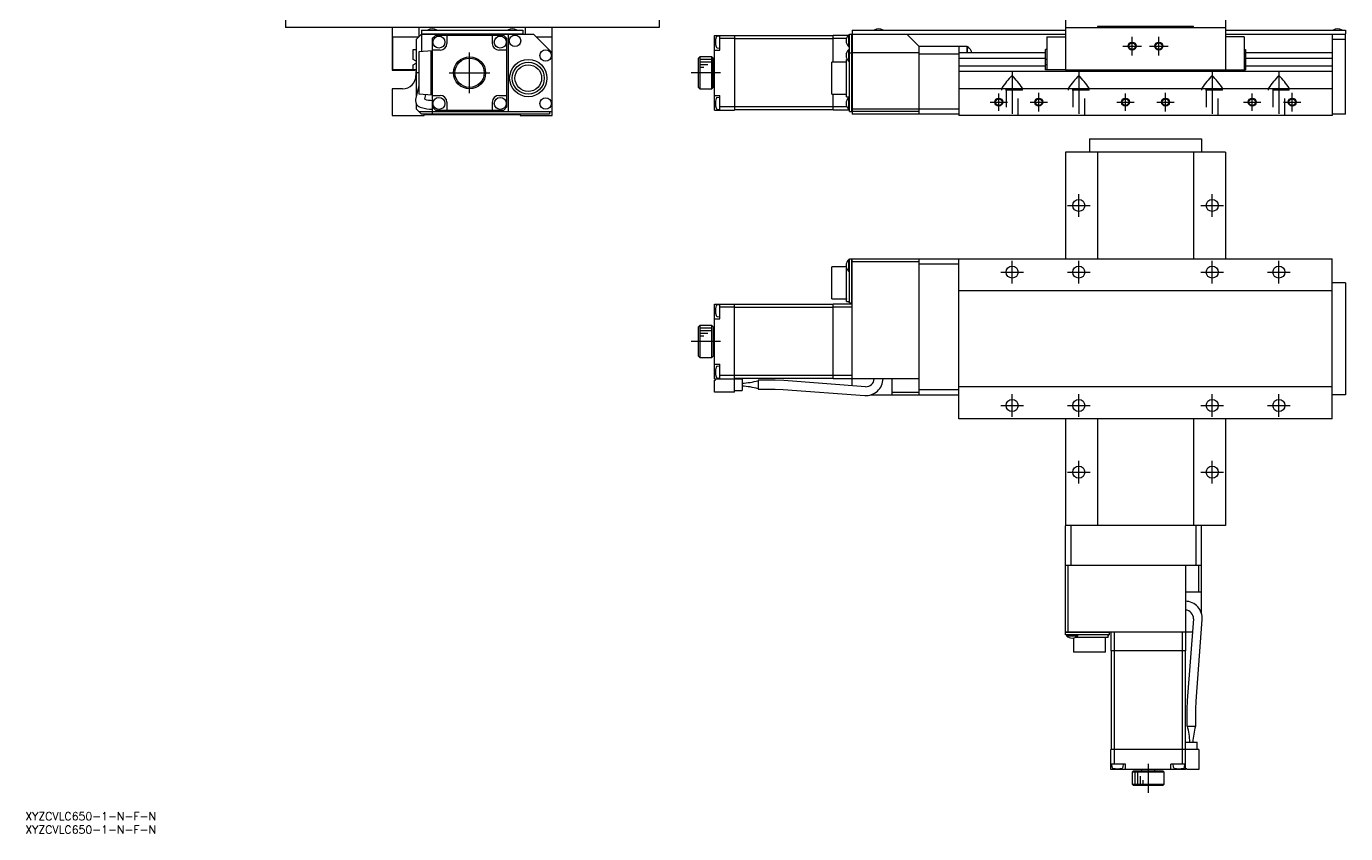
# Model space of a CAD drawing. Extents: x -3 to 1002, y -8 to 829.
# Drawn here: x 0.4 to 494.8, y -8 to 294.6 of the extents above; entities that cross this region are included whole.
import ezdxf

# ---------------------------------------------------------------- set-up
doc = ezdxf.new("R2010")
doc.units = 0
doc.header["$LTSCALE"] = 0.5
doc.linetypes.add('CENTER', pattern=[50.8, 31.75, -6.35, 6.35, -6.35])
doc.linetypes.add('DASHED', pattern=[19.05, 12.7, -6.35])
for name, color, linetype in [('MSM_CENTER', 1, 'CENTER'), ('MSM_CONTINUOUS', 7, 'CONTINUOUS'), ('MSM_DASHED', 4, 'DASHED'), ('MSM_NARROW', 5, 'CONTINUOUS'), ('MSM_PART_NUMBER', 7, 'CONTINUOUS')]:
    doc.layers.add(name, color=color, linetype=linetype)
doc.styles.get("Standard").update_dxf_attribs({"font": 'txt.shx', "height": 3, "bigfont": 'bigfont.shx'})

# ---------------------------------------------------------------- blocks, each defined once
blk = doc.blocks.new('*U2')
at = {"layer": 'MSM_PART_NUMBER'}
blk.add_text('XYZCVLC650-1-N-F-N', height=3, dxfattribs=at).set_placement((0, -3))
blk = doc.blocks.new('*U3')
at = {"layer": 'MSM_PART_NUMBER'}
blk.add_text('XYZCVLC650-1-N-F-N', height=3, dxfattribs=at).set_placement((0, -8))

msp = doc.modelspace()

# ---------------------------------------------------------------- linework, layer by layer
at = {"layer": 'MSM_CENTER'}
for p, q in [((411.32, 287.23), (418.32, 287.23)), ((414.82, 283.73), (414.82, 290.73)), ((421.32, 287.23), (428.32, 287.23)), ((424.82, 283.73), (424.82, 290.73)), ((166.5, 269.63), (166.5, 284.83)), ((158.9, 277.23), (174.1, 277.23)), ((260.55, 277.23), (249.6, 277.23)), ((369.82, 277.73), (369.82, 259.23)), ((394.82, 277.73), (394.82, 259.23)), ((444.82, 277.73), (444.82, 259.23)), ((469.82, 277.73), (469.82, 259.23)), ((364.82, 263), (364.82, 269.46)), ((379.82, 262.73), (379.82, 269.73)), ((412.32, 263), (412.32, 269.46)), ((427.32, 262.73), (427.32, 269.73)), ((459.82, 263), (459.82, 269.46)), ((474.82, 262.73), (474.82, 269.73)), ((361.59, 266.23), (368.05, 266.23)), ((376.59, 266.23), (383.05, 266.23)), ((409.09, 266.23), (415.55, 266.23)), ((424.09, 266.23), (430.55, 266.23)), ((456.59, 266.23), (463.05, 266.23)), ((471.59, 266.23), (478.05, 266.23)), ((390.57, 227.5), (399.07, 227.5)), ((394.82, 223.25), (394.82, 231.75)), ((440.57, 227.5), (449.07, 227.5)), ((444.82, 223.25), (444.82, 231.75)), ((369.82, 198.25), (369.82, 206.75)), ((394.82, 198.25), (394.82, 206.75)), ((444.82, 198.25), (444.82, 206.75)), ((469.82, 198.25), (469.82, 206.75)), ((365.57, 202.5), (374.07, 202.5)), ((390.57, 202.5), (399.07, 202.5)), ((440.57, 202.5), (449.07, 202.5)), ((465.57, 202.5), (474.07, 202.5)), ((260.55, 176.5), (249.6, 176.5)), ((369.82, 148.25), (369.82, 156.75)), ((394.82, 148.25), (394.82, 156.75)), ((444.82, 148.25), (444.82, 156.75)), ((469.82, 148.25), (469.82, 156.75)), ((365.57, 152.5), (374.07, 152.5)), ((390.57, 152.5), (399.07, 152.5)), ((440.57, 152.5), (449.07, 152.5)), ((465.57, 152.5), (474.07, 152.5)), ((394.82, 123.25), (394.82, 131.75)), ((444.82, 123.25), (444.82, 131.75)), ((390.57, 127.5), (399.07, 127.5)), ((440.57, 127.5), (449.07, 127.5)), ((420.82, 18.22), (420.82, 7.28))]:
    msp.add_line(p, q, dxfattribs=at)
at = {"layer": 'MSM_CONTINUOUS'}
for p, q in [((389.82, 517.23), (389.82, 278.23)), ((237.5, 324.73), (237.5, 294.23)), ((97.5, 320.23), (97.5, 294.23)), ((449.82, 304.23), (449.82, 278.23)), ((237.5, 294.23), (97.5, 294.23)), ((137.5, 294.23), (137.5, 278.23)), ((146.5, 289.73), (148.5, 291.73)), ((147.5, 294.23), (147.5, 290.93)), ((148.5, 293.23), (186.5, 293.23)), ((148.5, 293.23), (148.5, 285.2)), ((148.5, 291.83), (186.5, 291.83)), ((148.5, 291.73), (190.5, 291.73)), ((181, 291.73), (181, 262.73)), ((186.5, 293.23), (186.5, 291.73)), ((187.5, 291.73), (187.5, 294.23)), ((197.5, 284.73), (190.5, 291.73)), ((197.5, 261.23), (197.5, 294.23)), ((308.82, 291.73), (309.72, 291.73)), ((308.82, 262.73), (308.82, 291.73)), ((309.82, 291.63), (309.72, 291.73)), ((309.72, 262.73), (309.72, 291.73)), ((309.82, 293.23), (389.82, 293.23)), ((309.82, 293.23), (309.82, 291.83)), ((309.82, 291.83), (309.92, 291.73)), ((309.82, 291.73), (389.82, 291.73)), ((309.82, 291.73), (309.82, 262.73)), ((334.82, 287.23), (330.32, 291.73)), ((389.82, 294.23), (449.82, 294.23)), ((437.82, 294.53), (401.82, 294.53)), ((401.82, 294.53), (401.82, 294.23)), ((437.82, 294.23), (437.82, 294.53)), ((449.82, 293.23), (494.82, 293.23)), ((449.82, 291.73), (494.82, 291.73)), ((489.82, 291.73), (489.82, 261.23)), ((494.72, 291.73), (494.82, 291.83)), ((494.82, 293.23), (494.82, 291.83)), ((494.82, 261.73), (494.82, 291.73)), ((137.7, 278.33), (137.7, 290.73)), ((137.7, 290.73), (147.5, 290.73)), ((146.5, 289.73), (146.5, 268.2)), ((147.5, 290.93), (147.7, 290.93)), ((153.7, 291.23), (152.5, 290.03)), ((152.5, 290.03), (152.5, 262.73)), ((179.3, 291.23), (153.7, 291.23)), ((158, 291.23), (158, 288.23)), ((175, 291.23), (175, 288.23)), ((180.5, 290.03), (179.3, 291.23)), ((180.5, 264.43), (180.5, 290.03)), ((191.5, 290.73), (197.3, 290.73)), ((197.3, 290.73), (197.3, 284.93)), ((258.32, 263.23), (258.32, 291.23)), ((258.32, 291.23), (265.82, 291.23)), ((260.32, 290.98), (259.34, 290.89)), ((260.32, 285.73), (260.32, 291.23)), ((265.82, 290.03), (260.32, 290.03)), ((265.82, 291.23), (265.82, 263.23)), ((302.82, 291.13), (265.82, 291.13)), ((302.82, 289.98), (265.82, 289.98)), ((308.39, 291.23), (302.82, 291.23)), ((302.82, 281.23), (302.82, 291.23)), ((307.73, 290.03), (302.82, 290.03)), ((308.82, 291.38), (308.53, 291.38)), ((308.53, 291.38), (308.53, 287.08)), ((308.53, 287.08), (308.82, 287.08)), ((334.82, 287.23), (352.82, 287.23)), ((334.82, 287.23), (334.82, 261.73)), ((349.82, 287.23), (349.82, 261.23)), ((352.82, 287.23), (352.82, 284.73)), ((353.02, 287.08), (352.82, 287.08)), ((353.02, 287.08), (353.02, 284.73)), ((382.82, 290.73), (382.82, 278.33)), ((382.82, 290.73), (389.82, 290.73)), ((456.82, 290.73), (449.82, 290.73)), ((456.82, 290.73), (456.82, 278.33)), ((494.82, 289.73), (489.82, 289.73)), ((145.3, 282.25), (145.3, 285.93)), ((145.3, 285.93), (146.5, 285.93)), ((146.49, 281.56), (145.3, 282.25)), ((152.5, 285.48), (147.5, 285.13)), ((147.5, 285.13), (147.5, 269.33)), ((152, 285.44), (152, 269.01)), ((155.5, 285.73), (152.5, 285.73)), ((180.5, 285.73), (177.5, 285.73)), ((252.82, 283.23), (252.32, 282.73)), ((252.32, 271.73), (252.32, 282.73)), ((252.82, 283.23), (252.82, 271.23)), ((257.32, 283.23), (252.82, 283.23)), ((257.82, 282.73), (257.32, 283.23)), ((257.32, 271.23), (257.32, 283.23)), ((257.82, 271.73), (257.82, 282.73)), ((258.32, 285.73), (260.32, 285.73)), ((259.34, 286.56), (260.32, 286.48)), ((308.02, 282.23), (307.82, 282.23)), ((307.82, 268.23), (307.82, 282.23)), ((308.82, 285.88), (308.53, 285.88)), ((308.53, 285.88), (308.53, 281.58)), ((308.82, 284.73), (309.72, 284.73)), ((309.82, 284.68), (309.72, 284.73)), ((334.82, 284.73), (309.82, 284.73)), ((349.82, 284.23), (334.82, 284.23)), ((382.32, 284.73), (349.82, 284.73)), ((349.82, 282.76), (382.32, 282.76)), ((354.47, 285.45), (354.47, 284.73)), ((382.32, 278.33), (382.32, 285.93)), ((382.82, 285.93), (382.32, 285.93)), ((382.82, 282.25), (382.32, 282.25)), ((456.82, 285.93), (457.32, 285.93)), ((456.82, 282.25), (457.32, 282.25)), ((457.32, 285.93), (457.32, 278.33)), ((489.82, 284.73), (457.32, 284.73)), ((457.32, 282.76), (489.82, 282.76)), ((137.5, 278.23), (146.1, 278.23)), ((146.5, 278.33), (137.7, 278.33)), ((145.3, 280.2), (146.49, 280.89)), ((145.3, 278.33), (145.3, 280.2)), ((146.1, 278.23), (146.1, 278.33)), ((146.4, 277.73), (146.4, 276.23)), ((146.4, 277.73), (146.5, 277.73)), ((147.5, 277.23), (146.5, 277.23)), ((258.32, 279.73), (257.82, 279.73)), ((307.82, 281.23), (302.32, 281.23)), ((302.32, 269.23), (302.32, 281.23)), ((308.53, 281.58), (308.82, 281.58)), ((382.32, 279.69), (349.82, 279.69)), ((489.82, 277.73), (349.82, 277.73)), ((382.82, 280.2), (382.32, 280.2)), ((389.82, 278.33), (382.32, 278.33)), ((449.82, 278.23), (389.82, 278.23)), ((449.82, 278.33), (457.32, 278.33)), ((456.82, 280.2), (457.32, 280.2)), ((489.82, 279.69), (457.32, 279.69)), ((147.5, 272.49), (146.28, 267.25)), ((257.82, 274.73), (258.32, 274.73)), ((137.5, 271.23), (137.5, 261.23)), ((141.4, 271.23), (137.5, 271.23)), ((147.5, 269.33), (152.5, 268.98)), ((149.68, 267.3), (150.11, 269.14)), ((152.5, 268.73), (155.5, 268.73)), ((177.5, 268.73), (180.5, 268.73)), ((252.32, 271.73), (252.82, 271.23)), ((252.82, 271.23), (257.32, 271.23)), ((257.32, 271.23), (257.82, 271.73)), ((258.32, 268.73), (260.32, 268.73)), ((260.32, 267.98), (259.34, 267.89)), ((260.32, 263.23), (260.32, 268.73)), ((302.32, 269.23), (307.82, 269.23)), ((302.82, 263.23), (302.82, 269.23)), ((307.82, 268.23), (308.82, 268.23)), ((308.82, 267.88), (308.53, 267.88)), ((308.53, 267.88), (308.53, 263.58)), ((489.82, 271.23), (349.82, 271.23)), ((365.92, 271.36), (365.95, 271.47)), ((366.08, 271.23), (365.92, 271.36)), ((373.56, 271.23), (373.72, 271.36)), ((373.72, 271.36), (373.7, 271.47)), ((390.92, 271.36), (390.95, 271.47)), ((391.08, 271.23), (390.92, 271.36)), ((398.56, 271.23), (398.72, 271.36)), ((398.72, 271.36), (398.7, 271.47)), ((440.92, 271.36), (440.95, 271.47)), ((441.08, 271.23), (440.92, 271.36)), ((448.56, 271.23), (448.72, 271.36)), ((448.72, 271.36), (448.7, 271.47)), ((465.92, 271.36), (465.95, 271.47)), ((466.08, 271.23), (465.92, 271.36)), ((473.56, 271.23), (473.72, 271.36)), ((473.72, 271.36), (473.7, 271.47)), ((146.5, 265.7), (146.5, 263.73)), ((146.5, 263.73), (148.5, 261.73)), ((147.5, 262.73), (197.5, 262.73)), ((152.5, 264.43), (153.7, 263.23)), ((152.5, 262.63), (152.6, 262.73)), ((152.5, 262.63), (152.5, 261.73)), ((196.5, 262.63), (152.5, 262.63)), ((153.7, 263.23), (179.3, 263.23)), ((158, 266.23), (158, 263.23)), ((175, 266.23), (175, 263.23)), ((179.3, 263.23), (180.5, 264.43)), ((196.5, 262.73), (196.5, 261.73)), ((258.32, 263.23), (265.82, 263.23)), ((259.34, 263.56), (260.32, 263.48)), ((265.82, 264.43), (260.32, 264.43)), ((302.82, 264.47), (265.82, 264.47)), ((302.82, 263.33), (265.82, 263.33)), ((307.92, 264.43), (302.82, 264.43)), ((308.82, 263.23), (302.82, 263.23)), ((308.53, 263.58), (308.82, 263.58)), ((308.82, 262.73), (309.72, 262.73)), ((309.72, 262.73), (309.82, 262.83)), ((309.82, 263.73), (349.82, 263.73)), ((309.82, 262.63), (309.92, 262.73)), ((334.82, 262.73), (309.82, 262.73)), ((309.82, 262.63), (309.82, 261.73)), ((137.5, 261.23), (149.5, 261.23)), ((196.5, 261.73), (148.5, 261.73)), ((149.5, 261.53), (185.5, 261.53)), ((149.5, 261.23), (149.5, 261.53)), ((185.5, 261.53), (185.5, 261.23)), ((185.5, 261.23), (197.5, 261.23)), ((349.82, 261.73), (309.82, 261.73)), ((489.82, 261.23), (349.82, 261.23)), ((494.82, 261.73), (489.82, 261.73)), ((398.82, 252.5), (398.82, 247.5)), ((398.82, 252.5), (440.82, 252.5)), ((440.82, 252.5), (440.82, 247.5)), ((389.82, 247.5), (389.82, 207.5)), ((449.82, 247.5), (389.82, 247.5)), ((401.82, 247.5), (401.82, 207.5)), ((437.82, 247.5), (437.82, 207.5)), ((449.82, 247.5), (449.82, 207.5)), ((302.32, 192.5), (302.32, 204.5)), ((307.66, 204.5), (302.32, 204.5)), ((307.82, 191.5), (307.82, 203.92)), ((308.53, 207.15), (308.53, 202.85)), ((308.82, 207.15), (308.53, 207.15)), ((308.53, 202.85), (308.82, 202.85)), ((308.82, 191), (308.82, 207.5)), ((308.82, 207.5), (309.72, 207.5)), ((309.72, 191), (309.72, 207.5)), ((309.72, 207.5), (309.82, 207.4)), ((309.82, 207.5), (489.82, 207.5)), ((309.82, 159.91), (309.82, 207.5)), ((309.82, 206.5), (334.82, 206.5)), ((334.82, 207.5), (334.82, 156.5)), ((349.82, 205.5), (334.82, 205.5)), ((349.82, 147.5), (349.82, 207.5)), ((489.82, 147.5), (489.82, 207.5)), ((494.82, 198.5), (489.82, 198.5)), ((494.82, 198.5), (494.82, 156.5)), ((489.82, 195.5), (349.82, 195.5)), ((258.32, 162.5), (258.32, 190.5)), ((258.32, 190.5), (265.82, 190.5)), ((260.32, 190.25), (259.34, 190.16)), ((260.32, 185), (260.32, 190.5)), ((265.82, 189.3), (260.32, 189.3)), ((265.82, 157.5), (265.82, 190.5)), ((302.82, 190.4), (265.82, 190.4)), ((302.82, 189.26), (265.82, 189.26)), ((302.32, 192.5), (307.82, 192.5)), ((309.82, 190.5), (302.82, 190.5)), ((302.82, 162.5), (302.82, 190.5)), ((309.82, 189.3), (302.82, 189.3)), ((307.82, 191.5), (308.82, 191.5)), ((308.53, 191.5), (308.53, 191.35)), ((308.53, 191.35), (308.82, 191.35)), ((308.82, 191), (309.72, 191)), ((309.82, 191.1), (309.72, 191)), ((258.32, 185), (260.32, 185)), ((259.34, 185.84), (260.32, 185.75)), ((252.82, 182.5), (252.32, 182)), ((252.32, 171), (252.32, 182)), ((252.82, 182.5), (252.82, 170.5)), ((257.32, 182.5), (252.82, 182.5)), ((257.32, 170.5), (257.32, 182.5)), ((257.82, 182), (257.32, 182.5)), ((257.82, 182), (257.82, 171)), ((258.32, 179), (257.82, 179)), ((257.82, 174), (258.32, 174)), ((252.32, 171), (252.82, 170.5)), ((252.82, 170.5), (257.32, 170.5)), ((257.32, 170.5), (257.82, 171)), ((258.32, 168), (260.32, 168)), ((260.32, 167.25), (259.34, 167.16)), ((260.32, 162.5), (260.32, 168)), ((265.82, 163.7), (260.32, 163.7)), ((302.82, 163.74), (265.82, 163.74)), ((309.82, 163.7), (302.82, 163.7)), ((258.32, 162.5), (268.62, 162.5)), ((258.32, 157.5), (258.32, 162)), ((258.32, 162), (258.62, 162)), ((258.62, 162), (258.62, 162.5)), ((259.34, 162.84), (260.32, 162.75)), ((302.82, 162.6), (265.82, 162.6)), ((268.62, 162.5), (268.62, 158.1)), ((274.62, 161.95), (274.62, 158.65)), ((281.01, 161.95), (274.62, 161.95)), ((274.62, 158.65), (281.01, 158.65)), ((284.28, 161.83), (281.01, 161.95)), ((281.01, 158.65), (284.03, 158.54)), ((284.03, 158.54), (314.6, 156.24)), ((314.85, 159.53), (284.28, 161.83)), ((309.72, 162.5), (302.82, 162.5)), ((309.72, 162.5), (309.82, 162.6)), ((334.82, 162.5), (309.82, 162.5)), ((324.82, 156.5), (324.82, 162.5)), ((334.82, 158.5), (349.82, 158.5)), ((489.82, 159.5), (349.82, 159.5)), ((265.82, 157.5), (258.32, 157.5)), ((265.82, 158.1), (268.62, 158.1)), ((316.89, 156.5), (349.82, 156.5)), ((324.82, 157.5), (334.82, 157.5)), ((494.82, 156.5), (489.82, 156.5)), ((489.82, 147.5), (349.82, 147.5)), ((389.82, 147.5), (389.82, 107.5)), ((401.82, 147.5), (401.82, 107.5)), ((437.82, 147.5), (437.82, 107.5)), ((449.82, 147.5), (449.82, 107.5)), ((389.92, 107.5), (389.82, 107.4)), ((449.82, 107.5), (389.82, 107.5)), ((389.82, 67.5), (389.82, 107.4)), ((391.82, 107.5), (391.82, 92.5)), ((438.82, 92.5), (438.82, 107.5)), ((440.82, 107.4), (440.72, 107.5)), ((440.82, 74.57), (440.82, 107.4)), ((440.82, 92.5), (389.82, 92.5)), ((390.82, 67.5), (390.82, 92.5)), ((434.82, 92.5), (434.82, 67.5)), ((439.82, 82.5), (439.82, 92.5)), ((440.82, 82.5), (434.82, 82.5)), ((437.79, 72.53), (435.49, 41.96)), ((438.78, 41.71), (441.08, 72.28)), ((389.82, 67.4), (389.92, 67.5)), ((437.41, 67.5), (389.82, 67.5)), ((406.32, 67.4), (389.82, 67.4)), ((389.82, 66.5), (389.82, 67.4)), ((406.32, 66.5), (389.82, 66.5)), ((390.17, 66.5), (390.17, 66.21)), ((390.17, 66.21), (394.47, 66.21)), ((392.82, 65.34), (392.82, 60)), ((405.82, 65.5), (393.4, 65.5)), ((394.47, 66.21), (394.47, 66.5)), ((404.82, 60), (404.82, 65.5)), ((405.82, 65.5), (405.82, 66.5)), ((405.82, 66.21), (405.97, 66.21)), ((405.97, 66.21), (405.97, 66.5)), ((406.32, 67.4), (406.22, 67.5)), ((406.32, 66.5), (406.32, 67.4)), ((406.82, 67.5), (406.82, 60.5)), ((408.02, 67.5), (408.02, 60.5)), ((433.62, 67.5), (433.62, 60.5)), ((434.72, 67.5), (434.82, 67.4)), ((434.82, 67.4), (434.82, 60.5)), ((404.82, 60), (392.82, 60)), ((434.82, 60.5), (406.82, 60.5)), ((406.92, 60.5), (406.92, 23.5)), ((408.06, 60.5), (408.06, 23.5)), ((433.58, 60.5), (433.58, 23.5)), ((434.72, 60.5), (434.72, 23.5)), ((435.49, 41.96), (435.37, 38.69)), ((438.67, 38.69), (438.78, 41.71)), ((435.37, 38.69), (435.37, 32.3)), ((438.67, 32.3), (438.67, 38.69)), ((435.37, 32.3), (438.67, 32.3)), ((434.82, 26.3), (439.22, 26.3)), ((434.82, 16), (434.82, 26.3)), ((439.22, 23.5), (439.22, 26.3)), ((439.82, 23.5), (406.82, 23.5)), ((406.82, 16), (406.82, 23.5)), ((408.02, 23.5), (408.02, 18)), ((433.62, 23.5), (433.62, 18)), ((439.82, 23.5), (439.82, 16)), ((412.32, 18), (406.82, 18)), ((434.82, 16), (406.82, 16)), ((407.07, 18), (407.16, 17.01)), ((411.49, 17.01), (411.57, 18)), ((412.32, 16), (412.32, 18)), ((415.32, 15.5), (414.82, 15)), ((426.82, 15), (414.82, 15)), ((414.82, 15), (414.82, 10.5)), ((415.32, 15.5), (426.32, 15.5)), ((418.32, 16), (418.32, 15.5)), ((423.32, 15.5), (423.32, 16)), ((426.82, 15), (426.32, 15.5)), ((426.82, 10.5), (426.82, 15)), ((429.32, 16), (429.32, 18)), ((434.82, 18), (429.32, 18)), ((430.07, 18), (430.16, 17.01)), ((434.49, 17.01), (434.57, 18)), ((435.32, 16.3), (434.82, 16.3)), ((435.32, 16), (435.32, 16.3)), ((439.82, 16), (435.32, 16)), ((414.82, 10.5), (426.82, 10.5)), ((414.82, 10.5), (415.32, 10)), ((426.32, 10), (415.32, 10)), ((426.32, 10), (426.82, 10.5))]:
    msp.add_line(p, q, dxfattribs=at)
for centre, radius in [((155, 288.73), 2.25), ((178, 288.73), 2.25), ((183.5, 289.23), 2.15), ((414.82, 287.23), 1.23), ((424.82, 287.23), 1.23), ((166.5, 277.23), 6), ((166.5, 277.23), 5.5), ((188.5, 275.23), 7), ((195, 283.73), 2.15), ((188.5, 275.23), 6), ((188.5, 275.23), 5), ((155, 265.73), 2.25), ((178, 265.73), 2.25), ((195, 265.73), 2.15), ((364.82, 266.23), 1.23), ((379.82, 266.23), 1.23), ((412.32, 266.23), 1.23), ((427.32, 266.23), 1.23), ((459.82, 266.23), 1.23), ((474.82, 266.23), 1.23), ((394.82, 227.5), 2.25), ((444.82, 227.5), 2.25), ((369.82, 202.5), 2.25), ((394.82, 202.5), 2.25), ((444.82, 202.5), 2.25), ((469.82, 202.5), 2.25), ((369.82, 152.5), 2.25), ((394.82, 152.5), 2.25), ((444.82, 152.5), 2.25), ((469.82, 152.5), 2.25), ((394.82, 127.5), 2.25), ((444.82, 127.5), 2.25)]:
    msp.add_circle(centre, radius, dxfattribs=at)
for centre, radius, start, end in [((152.5, 290.73), 3, 56.4427, 123.5573), ((182.5, 290.73), 3, 56.4427, 123.5573), ((319.82, 290.73), 3, 56.4427, 123.5573), ((491.82, 290.73), 3, 56.4427, 123.5573), ((155.5, 288.23), 2.5, 270, 0), ((177.5, 288.23), 2.5, 180, 270), ((264.62, 288.73), 6, 162.3708, 197.6292), ((259.38, 290.39), 0.5, 95, 162.3708), ((259.38, 287.06), 0.5, 197.6292, 265), ((310.62, 289.23), 3, 134.22, 225.78), ((351.46, 284.23), 3.25, 22.061, 61.2734), ((310.62, 283.73), 3, 134.22, 225.78), ((141.4, 276.23), 5, 270, 0), ((396.2, 250.77), 36.66, 136.0228, 145.6264), ((343.44, 250.77), 36.66, 34.3736, 43.9772), ((421.2, 250.77), 36.66, 136.0228, 145.6264), ((368.44, 250.77), 36.66, 34.3736, 43.9772), ((471.2, 250.77), 36.66, 136.0228, 145.6264), ((418.44, 250.77), 36.66, 34.3736, 43.9772), ((496.2, 250.77), 36.66, 136.0228, 145.6264), ((443.44, 250.77), 36.66, 34.3736, 43.9772), ((148.91, 266.85), 2.67, 172.8096, 260.973), ((152.53, 276.79), 9.91, 253.2942, 269.8447), ((155.5, 266.23), 2.5, 0, 90), ((177.5, 266.23), 2.5, 90, 180), ((264.62, 265.73), 6, 162.3708, 197.6292), ((259.38, 267.39), 0.5, 95, 162.3708), ((310.62, 265.73), 3, 134.22, 225.78), ((152.56, 276.86), 13.28, 252.1747, 269.7442), ((259.38, 264.06), 0.5, 197.6292, 265), ((310.62, 205), 3, 134.22, 225.78), ((264.62, 188), 6, 162.3708, 197.6292), ((259.38, 189.67), 0.5, 95, 162.3708), ((310.62, 193.5), 3, 199.4712, 201.0395), ((310.62, 193.5), 3, 221.8103, 225.78), ((259.38, 186.33), 0.5, 197.6292, 265), ((264.62, 165), 6, 162.3708, 197.6292), ((259.38, 166.67), 0.5, 95, 162.3708), ((259.38, 163.33), 0.5, 197.6292, 265), ((267.17, 189.71), 28.89, 272.8902, 284.9579), ((267.21, 131.16), 28.62, 74.9841, 87.1678), ((314.97, 162.72), 6.49, 266.7108, 358.0467), ((314.97, 162.71), 3.19, 267.716, 356.1801), ((434.6, 72.65), 6.49, 356.7108, 88.0467), ((434.61, 72.65), 3.19, 357.716, 86.1801), ((392.32, 68.3), 3, 224.22, 315.78), ((403.82, 68.3), 3, 289.4712, 291.0395), ((403.82, 68.3), 3, 311.8103, 315.78), ((407.61, 24.84), 28.89, 2.8902, 14.9579), ((466.16, 24.89), 28.62, 164.9841, 177.1678), ((407.66, 17.06), 0.5, 185, 252.3708), ((409.32, 22.3), 6, 252.3708, 287.6292), ((410.99, 17.06), 0.5, 287.6292, 355), ((430.66, 17.06), 0.5, 185, 252.3708), ((432.32, 22.3), 6, 252.3708, 287.6292), ((433.99, 17.06), 0.5, 287.6292, 355)]:
    msp.add_arc(centre, radius, start, end, dxfattribs=at)
at = {"layer": 'MSM_DASHED'}
for p, q in [((365.92, 270.73), (365.92, 271.36)), ((373.72, 270.73), (365.92, 270.73)), ((367.57, 270.73), (367.57, 261.23)), ((372.07, 261.23), (372.07, 270.73)), ((373.72, 270.73), (373.72, 271.36)), ((390.92, 270.73), (390.92, 271.36)), ((398.72, 270.73), (390.92, 270.73)), ((392.57, 270.73), (392.57, 261.23)), ((397.07, 261.23), (397.07, 270.73)), ((398.72, 270.73), (398.72, 271.36)), ((440.92, 270.73), (440.92, 271.36)), ((448.72, 270.73), (440.92, 270.73)), ((442.57, 270.73), (442.57, 261.23)), ((447.07, 261.23), (447.07, 270.73)), ((448.72, 270.73), (448.72, 271.36)), ((465.92, 270.73), (465.92, 271.36)), ((473.72, 270.73), (465.92, 270.73)), ((467.57, 270.73), (467.57, 261.23)), ((472.07, 261.23), (472.07, 270.73)), ((473.72, 270.73), (473.72, 271.36))]:
    msp.add_line(p, q, dxfattribs=at)
at = {"layer": 'MSM_NARROW'}
for p, q in [((257.32, 282.23), (252.82, 282.23)), ((257.32, 281.23), (252.82, 281.23)), ((255.82, 280.23), (252.82, 280.23)), ((254.32, 279.23), (252.82, 279.23)), ((257.32, 181.5), (252.82, 181.5)), ((257.32, 180.5), (252.82, 180.5)), ((255.82, 179.5), (252.82, 179.5)), ((254.32, 178.5), (252.82, 178.5)), ((415.82, 15), (415.82, 10.5)), ((416.82, 15), (416.82, 10.5)), ((417.82, 13.5), (417.82, 10.5)), ((418.82, 12), (418.82, 10.5))]:
    msp.add_line(p, q, dxfattribs=at)
for centre in [(414.82, 287.23), (424.82, 287.23), (364.82, 266.23), (379.82, 266.23), (412.32, 266.23), (427.32, 266.23), (459.82, 266.23), (474.82, 266.23)]:
    msp.add_circle(centre, 1.5, dxfattribs=at)

# ---------------------------------------------------------------- block references
at = {"layer": 'MSM_CONTINUOUS'}
for name in ['*U2', '*U3']:
    msp.add_blockref(name, (0, 0), dxfattribs=at)

doc.saveas('drawing.dxf')
